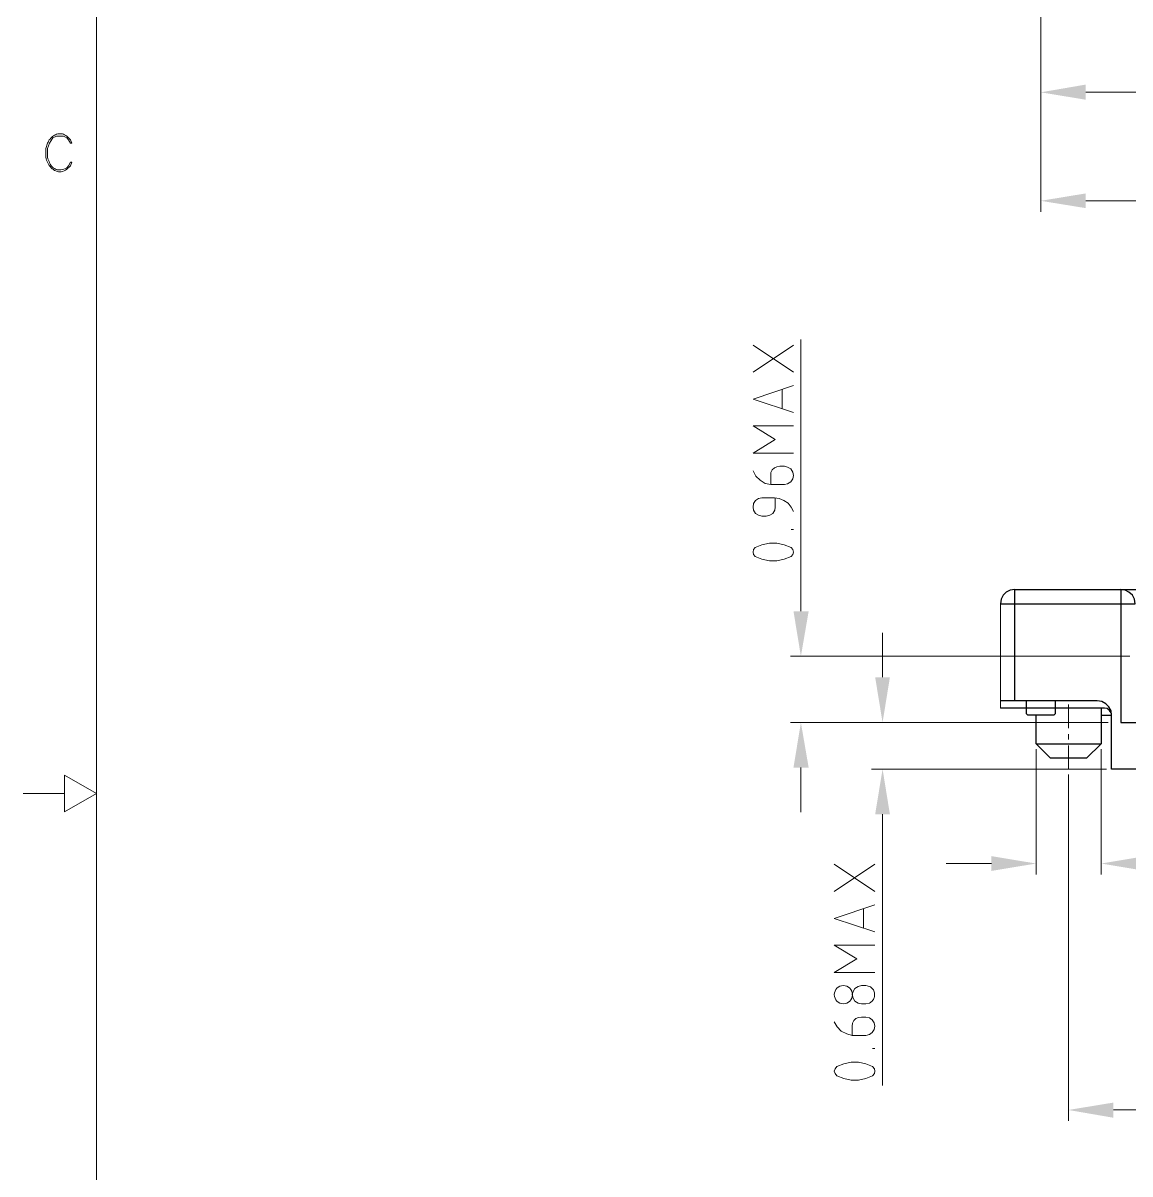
# Model space of a CAD drawing. Header units: inches. Extents: x 0 to 139, y 0 to 117.
# Drawn here: x 0.6 to 16, y 31.83 to 47.84 of the extents above; entities that cross this region are included whole.
import ezdxf

# ---------------------------------------------------------------- set-up
doc = ezdxf.new("R2010")
doc.units = ezdxf.units.IN
doc.header["$MEASUREMENT"] = 0
doc.layers.add('Color-7-Line_Weight-20', color=7, linetype='Continuous', lineweight=20)
doc.layers.add('Color-7-Line_Weight-30', color=7, linetype='Continuous', lineweight=30)

msp = doc.modelspace()

# ---------------------------------------------------------------- hatches: boundary and pattern name
at = {"layer": 'Color-7-Line_Weight-20'}
for points in [[(15.382, 46.985), (15.382, 46.774), (14.755, 46.877)], [(15.382, 45.471), (15.382, 45.266), (14.755, 45.368)], [(11.316, 39.659), (11.527, 39.659), (11.419, 39.032)], [(12.452, 38.74), (12.657, 38.74), (12.555, 38.112)], [(11.316, 37.485), (11.527, 37.485), (11.419, 38.112)], [(12.452, 36.836), (12.657, 36.836), (12.555, 37.464)], [(14.068, 36.253), (14.068, 36.047), (14.69, 36.15)], [(16.215, 36.253), (16.215, 36.047), (15.593, 36.15)], [(15.766, 32.825), (15.766, 32.614), (15.139, 32.722)]]:
    msp.add_hatch(color=256, dxfattribs=at).paths.add_polyline_path(points)

# ---------------------------------------------------------------- linework, layer by layer
at = {"layer": 'Color-7-Line_Weight-20', "linetype": 'Continuous'}
for p, q in [((15.382, 46.877), (25.515, 46.877)), ((35.383, 45.368), (15.382, 45.368)), ((11.419, 39.659), (11.419, 43.438)), ((10.754, 42.984), (11.316, 43.362)), ((10.754, 43.362), (11.316, 42.984)), ((11.16, 42.741), (11.16, 42.476)), ((11.316, 40.794), (11.284, 40.794)), ((14.193, 38.313), (14.193, 39.762)), ((12.555, 38.74), (12.555, 39.361)), ((15.993, 39.032), (11.273, 39.032)), ((15.139, 38.361), (15.139, 38.031)), ((15.691, 38.112), (11.273, 38.112)), ((15.669, 38.112), (12.403, 38.112)), ((15.139, 37.95), (15.139, 37.875)), ((15.139, 37.793), (15.139, 37.464)), ((14.69, 37.739), (14.69, 35.998)), ((15.593, 37.739), (15.593, 35.998)), ((11.419, 37.485), (11.419, 36.864)), ((15.669, 37.464), (12.403, 37.464)), ((15.139, 37.388), (15.139, 32.571)), ((1.179, 37.123), (0.6, 37.123)), ((12.555, 36.836), (12.555, 33.063)), ((11.884, 35.761), (12.446, 36.139)), ((11.884, 36.139), (12.446, 35.761)), ((14.068, 36.15), (13.441, 36.15)), ((12.29, 35.523), (12.29, 35.252)), ((12.446, 33.576), (12.414, 33.576)), ((15.766, 32.722), (35.383, 32.722))]:
    msp.add_line(p, q, dxfattribs=at)
for points in [[(1.622, 1.746), (103.124, 1.746), (103.124, 72.5), (1.622, 72.5)], [(0.919, 46.098), (0.919, 45.974), (0.923, 45.954), (0.928, 45.934), (0.936, 45.914), (0.944, 45.895), (0.954, 45.877), (0.966, 45.859), (0.978, 45.843), (0.992, 45.828), (1.007, 45.814), (1.022, 45.802), (1.039, 45.791), (1.056, 45.783), (1.074, 45.776), (1.093, 45.772), (1.112, 45.771), (1.131, 45.772), (1.151, 45.776), (1.171, 45.783), (1.191, 45.793), (1.211, 45.806), (1.26, 45.855), (1.281, 45.904), (1.26, 45.904), (1.233, 45.855), (1.211, 45.828), (1.189, 45.818), (1.167, 45.81), (1.147, 45.804), (1.128, 45.8), (1.11, 45.798), (1.093, 45.799), (1.077, 45.801), (1.061, 45.805), (1.047, 45.811), (1.034, 45.818), (1.021, 45.828), (1.009, 45.838), (0.998, 45.851), (0.988, 45.864), (0.979, 45.88), (0.97, 45.896), (0.962, 45.914), (0.954, 45.933), (0.947, 45.953), (0.941, 45.974), (0.941, 46.098), (0.968, 46.169), (1.016, 46.244), (1.065, 46.266), (1.162, 46.266), (1.211, 46.244), (1.233, 46.217), (1.26, 46.169), (1.281, 46.169), (1.26, 46.217), (1.211, 46.266), (1.195, 46.277), (1.179, 46.286), (1.163, 46.293), (1.147, 46.298), (1.131, 46.3), (1.115, 46.301), (1.099, 46.3), (1.083, 46.298), (1.068, 46.294), (1.053, 46.288), (1.039, 46.281), (1.025, 46.272), (1.011, 46.263), (0.999, 46.252), (0.987, 46.24), (0.976, 46.227), (0.965, 46.214), (0.956, 46.199), (0.948, 46.184), (0.941, 46.169)], [(10.754, 40.481), (10.76, 40.448), (10.781, 40.421), (10.878, 40.383), (10.981, 40.362), (11.084, 40.362), (11.187, 40.383), (11.284, 40.421), (11.306, 40.448), (11.316, 40.481), (11.306, 40.519), (11.284, 40.546), (11.187, 40.583), (11.084, 40.605), (10.981, 40.605), (10.878, 40.583), (10.781, 40.546), (10.76, 40.519)], [(1.179, 36.869), (1.622, 37.123), (1.179, 37.377)], [(12.133, 34.328), (12.144, 34.279), (12.171, 34.236), (12.214, 34.209), (12.263, 34.198), (12.322, 34.198), (12.371, 34.209), (12.385, 34.217), (12.398, 34.226), (12.409, 34.237), (12.418, 34.248), (12.427, 34.259), (12.433, 34.272), (12.439, 34.285), (12.442, 34.298), (12.445, 34.311), (12.445, 34.325), (12.445, 34.339), (12.442, 34.352), (12.439, 34.365), (12.433, 34.378), (12.427, 34.391), (12.419, 34.402), (12.409, 34.413), (12.398, 34.424), (12.385, 34.433), (12.371, 34.441), (12.322, 34.452), (12.263, 34.452), (12.214, 34.441), (12.171, 34.414), (12.144, 34.371)], [(11.884, 33.263), (11.895, 33.23), (11.917, 33.198), (12.014, 33.16), (12.117, 33.138), (12.219, 33.138), (12.322, 33.16), (12.414, 33.198), (12.441, 33.23), (12.446, 33.263), (12.441, 33.295), (12.414, 33.327), (12.322, 33.365), (12.219, 33.387), (12.117, 33.387), (12.014, 33.365), (11.917, 33.327), (11.895, 33.295)]]:
    msp.add_lwpolyline(points, close=True, dxfattribs=at)
for points in [[(14.755, 46.731), (14.755, 51.559), (14.755, 45.217)], [(11.316, 42.8), (10.754, 42.611), (11.316, 42.422)], [(11.316, 42.238), (10.754, 42.238), (11.062, 42.049), (10.754, 41.859), (11.316, 41.859)], [(11.003, 41.421), (11.003, 41.589), (11.019, 41.627), (11.051, 41.654), (11.084, 41.67), (11.127, 41.676), (11.192, 41.676), (11.235, 41.665), (11.279, 41.638), (11.306, 41.594), (11.316, 41.546), (11.306, 41.503), (11.279, 41.459), (11.235, 41.432), (11.192, 41.421), (11.003, 41.421), (10.922, 41.438), (10.851, 41.481), (10.792, 41.54), (10.754, 41.611)], [(11.316, 41.048), (11.284, 41.108), (11.241, 41.162), (11.181, 41.2), (11.116, 41.227), (11.051, 41.238), (10.878, 41.238), (10.83, 41.227), (10.787, 41.2), (10.76, 41.157), (10.754, 41.108), (10.76, 41.065), (10.787, 41.021), (10.83, 40.994), (10.878, 40.983), (10.938, 40.983), (10.987, 40.994), (11.03, 41.021), (11.057, 41.065), (11.062, 41.108), (11.062, 41.238)], [(12.446, 35.577), (11.884, 35.387), (12.446, 35.198)], [(12.446, 35.014), (11.884, 35.014), (12.198, 34.825), (11.884, 34.636), (12.446, 34.636)], [(12.133, 33.76), (12.133, 33.89), (12.138, 33.928), (12.154, 33.965), (12.182, 33.993), (12.219, 34.009), (12.263, 34.014), (12.322, 34.014), (12.371, 34.003), (12.409, 33.976), (12.436, 33.933), (12.446, 33.89), (12.436, 33.841), (12.409, 33.798), (12.371, 33.771), (12.322, 33.76), (12.133, 33.76), (12.057, 33.782), (11.981, 33.819), (11.922, 33.879), (11.884, 33.949)]]:
    msp.add_lwpolyline(points, dxfattribs=at)
msp.add_circle((12.01, 34.326), 0.126, dxfattribs=at)
at = {"layer": 'Color-7-Line_Weight-30', "linetype": 'Continuous'}
for p, q in [((14.393, 39.962), (35.383, 39.962)), ((15.593, 38.313), (15.593, 37.815))]:
    msp.add_line(p, q, dxfattribs=at)
for points in [[(14.393, 38.415), (14.393, 39.962), (14.328, 39.951), (14.274, 39.924), (14.231, 39.881), (14.204, 39.826), (14.193, 39.762), (16.069, 39.762), (16.058, 39.826), (16.031, 39.881), (15.982, 39.924), (15.928, 39.951), (15.869, 39.962), (15.869, 38.112), (35.383, 38.112)], [(15.593, 38.215), (15.739, 38.215), (15.734, 38.275), (15.701, 38.329), (15.658, 38.372), (15.604, 38.404), (15.539, 38.415), (14.193, 38.415)], [(15.734, 38.248), (15.712, 38.28), (15.68, 38.307), (15.642, 38.313), (14.193, 38.313)], [(14.955, 38.415), (14.955, 38.231), (14.939, 38.215), (14.577, 38.215), (14.555, 38.231), (14.555, 38.415)], [(14.69, 37.815), (15.593, 37.815), (15.393, 37.615), (14.89, 37.615), (14.69, 37.815), (14.69, 38.215)], [(35.383, 37.464), (15.739, 37.464), (15.739, 38.215)]]:
    msp.add_lwpolyline(points, dxfattribs=at)

doc.saveas('drawing.dxf')
